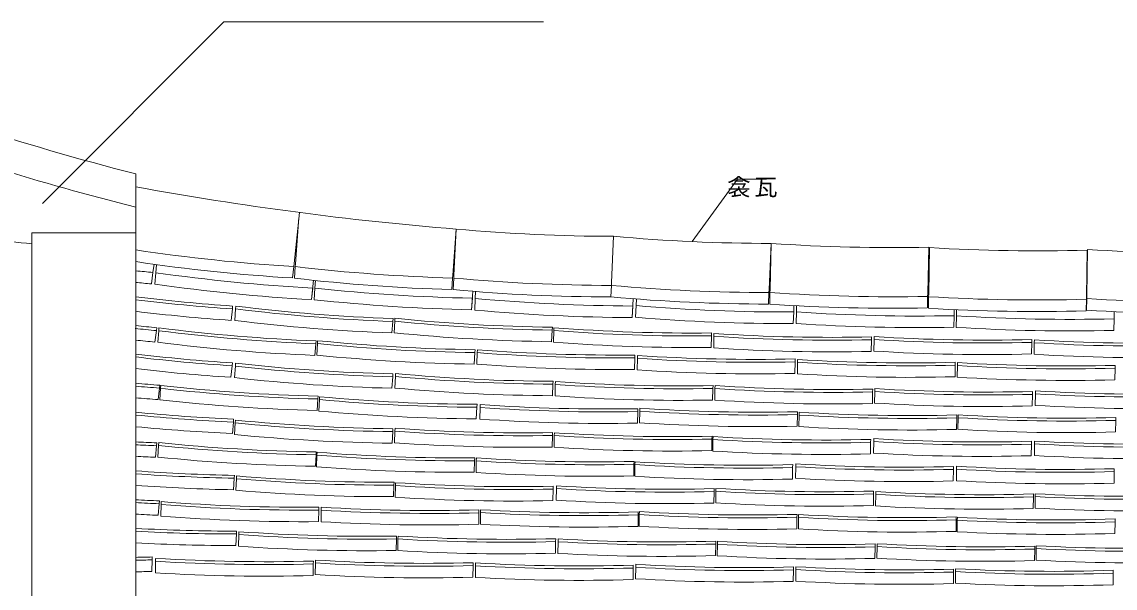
# Model space of a CAD drawing. Units: millimetres, scale not verified. Extents: x -4100 to 4100, y -2820 to 2820.
# Drawn here: x -1350 to 543, y 168 to 1148 of the extents above; entities that cross this region are included whole.
import ezdxf

# ---------------------------------------------------------------- set-up
doc = ezdxf.new("R2010")
doc.units = ezdxf.units.MM
doc.header["$LTSCALE"] = 10
doc.layers.add('0-0_0', color=7, linetype='Continuous', lineweight=18)
doc.layers.add('0-4_瓦', color=7, linetype='Continuous', lineweight=18)
doc.styles.add('ＭＳ ゴシック', font='')
doc.styles.get('ＭＳ ゴシック').set_extended_font_data('MS Gothic')

# ---------------------------------------------------------------- blocks, each defined once
blk = doc.blocks.new('ISO-NOSI')
at = {"layer": '0-0_0'}
for p, q in [((0, 25), (0, 20)), ((0, 20), (0, 0)), ((273, 25), (273, 20)), ((273, 0), (273, 20))]:
    blk.add_line(p, q, dxfattribs=at)
for centre in [(136.5, 3128.88), (136.5, 3123.88), (136.5, 3103.88)]:
    blk.add_arc(centre, 3106.88, 267.48191, 272.51809, dxfattribs=at)

msp = doc.modelspace()

# ---------------------------------------------------------------- linework, layer by layer
at = {"layer": '0-0_0'}
msp.add_line((-1332.55, -259.51), (-1332.55, 782.71), dxfattribs=at)
for points in [[(-1314.08, 833.59), (-1000.06, 1147.61), (-446.79, 1147.61)], [(-188.93, 767.46), (-110.76, 875.55), (-60.76, 875.55)]]:
    msp.add_lwpolyline(points, dxfattribs=at)
for centre, start_param, end_param in [((-1160.11, 1072.66), 4.4361511, 4.7746085), ((-1184.38, 1021.42), 4.5197149, 4.8024982)]:
    msp.add_ellipse(centre, major_axis=(869.33, -232.94), ratio=0.2, start_param=start_param, end_param=end_param, dxfattribs=at)
at = {"layer": '0-4_瓦'}
for p, q in [((-1152.55, 884.65), (-1152.55, -206.94)), ((-869.23, 817.76), (-878.43, 729.35)), ((-870.15, 808.92), (-875.93, 729.13)), ((-1332.55, 782.71), (-1152.55, 782.71)), ((-1152.55, 782.71), (-1152.55, 239.74)), ((-597.86, 789.2), (-603.64, 709.41)), ((-597.86, 789.2), (-601.55, 709.28)), ((-325.15, 776.6), (-328.85, 696.69)), ((-325.15, 776.6), (-328.76, 696.68)), ((-52.43, 764.3), (-56.04, 684.38)), ((-52.43, 764.3), (-54.39, 684.33)), ((220.49, 757.63), (218.53, 677.65)), ((221.6, 757.09), (220.3, 677.1)), ((494.57, 752.63), (493.26, 672.64)), ((495.22, 753.76), (493.91, 673.77)), ((-1120.73, 728.18), (-1122.61, 714.11)), ((-1116.33, 727.57), (-1117.7, 713.7)), ((-881.02, 704.48), (-878.95, 724.38)), ((-878.43, 729.35), (-878.95, 724.38)), ((-1125.26, 694.29), (-1122.61, 714.11)), ((-1117.7, 713.7), (-1119.66, 693.8)), ((-844.68, 700.51), (-847.97, 667.04)), ((-605.45, 684.47), (-604.01, 704.42)), ((-603.64, 709.41), (-604.01, 704.42)), ((-847.97, 667.04), (-846.01, 686.95)), ((-842.17, 686.95), (-843.45, 666.99)), ((-841.33, 700.16), (-842.17, 686.95)), ((-568.97, 681.45), (-571.01, 649.58)), ((-330, 671.71), (-329.08, 691.69)), ((-328.85, 696.69), (-329.08, 691.69)), ((-56.04, 684.38), (-56.26, 679.39)), ((-571.01, 649.58), (-569.73, 669.54)), ((-564.71, 669.05), (-565.66, 649.07)), ((-564.14, 681.07), (-564.71, 669.05)), ((-291.42, 668.52), (-292.97, 636.05)), ((-285.77, 668.09), (-286.22, 656.63)), ((-57.16, 659.41), (-56.26, 679.39)), ((217.92, 652.66), (218.41, 672.65)), ((218.53, 677.65), (218.41, 672.65)), ((492.85, 647.64), (493.18, 667.64)), ((493.26, 672.64), (493.18, 667.64)), ((-987.48, 631.15), (-985.24, 651.02)), ((-984.68, 655.99), (-985.24, 651.02)), ((-292.97, 636.05), (-292.02, 656.03)), ((-286.22, 656.63), (-287.03, 636.64)), ((-14.25, 625.71), (-13.44, 645.69)), ((-13, 656.74), (-13.44, 645.69)), ((-8.61, 645.73), (-9.08, 625.73)), ((-8.35, 656.49), (-8.61, 645.73)), ((264.56, 649.73), (264.32, 639.28)), ((268.5, 649.55), (268.3, 639.07)), ((541.49, 646.25), (541.25, 633.82)), ((263.84, 619.29), (264.32, 639.28)), ((268.3, 639.07), (267.92, 619.08)), ((540.87, 613.82), (541.25, 633.82)), ((-1119.15, 593.65), (-1116.39, 613.45)), ((-1115.7, 618.41), (-1116.39, 613.45)), ((-987.81, 532.72), (-985.64, 552.6)), ((-985.1, 557.57), (-985.64, 552.6)), ((-1113.64, 494.11), (-1111.26, 513.97)), ((-1110.67, 518.93), (-1111.26, 513.97)), ((-985.24, 435.35), (-983.49, 455.28)), ((-983.05, 460.26), (-983.49, 455.28)), ((-1115.95, 419.28), (-1116.37, 414.3)), ((-1118.04, 394.37), (-1116.37, 414.3)), ((-981.67, 363.06), (-981.98, 358.07)), ((-983.22, 338.1), (-981.98, 358.07)), ((-1113.73, 293.89), (-1111.94, 313.81)), ((-1111.49, 318.79), (-1111.94, 313.81)), ((-978.09, 266.56), (-978.31, 261.56)), ((-979.17, 241.58), (-978.31, 261.56)), ((-1124.51, 196.82), (-1124.17, 216.81)), ((-1124.09, 221.81), (-1124.17, 216.81))]:
    msp.add_line(p, q, dxfattribs=at)
for points in [[(-875.93, 729.13), (-876.29, 724.14), (-877.74, 704.19)], [(-601.55, 709.28), (-601.79, 704.29), (-602.71, 684.31)], [(-328.76, 696.68), (-328.98, 691.69), (-329.89, 671.71)], [(-54.39, 684.33), (-54.51, 679.33), (-55, 659.33)], [(220.3, 677.1), (220.22, 672.1), (219.89, 652.1)], [(493.91, 673.77), (493.83, 668.77), (493.5, 648.77)]]:
    msp.add_lwpolyline(points, dxfattribs=at)
for centre, radius, start, end in [((-163.16, 6221.77), 5449.94, 259.5404, 265.42503), ((-1263.42, 1740.7), 979.27, 257.30968, 265.95205), ((-318.33, 3883.47), 3106.88, 264.83801, 269.87419), ((-48.96, 3871.18), 3106.88, 264.8997, 269.93588), ((159.94, 3863.91), 3106.88, 266.08043, 271.11662), ((408.81, 3858.32), 3106.88, 266.54553, 271.58171), ((-693.45, 3825.71), 3106.88, 261.50238, 266.57716), ((682.42, 3854.99), 3106.88, 266.54553, 271.58171), ((-695.53, 3805.82), 3106.88, 261.54098, 266.57716), ((-515.89, 3810.04), 3106.88, 263.33863, 268.37481), ((-846.28, 3808.68), 3106.88, 264.34258, 264.89727), ((-677.68, 3789.26), 3106.88, 261.85801, 266.89419), ((-517.34, 3790.1), 3106.88, 263.33863, 268.37481), ((-322.25, 3798.56), 3106.88, 264.83801, 269.87419), ((-848.93, 3788.85), 3106.88, 264.39174, 264.89727), ((-679.64, 3769.36), 3106.88, 261.85801, 266.89419), ((-507.97, 3775.8), 3106.88, 263.8248, 268.86098), ((-323.18, 3778.58), 3106.88, 264.83801, 269.87419), ((-52.78, 3786.26), 3106.88, 264.8997, 269.93588), ((-774, 3750.71), 3106.88, 263.00012, 266.10143), ((-773.44, 3755.67), 3106.88, 262.99117, 266.10143), ((-509.25, 3755.84), 3106.88, 263.8248, 268.86098), ((-280.35, 3762.88), 3106.88, 264.74858, 269.78476), ((-53.69, 3766.28), 3106.88, 264.8997, 269.93588), ((157.86, 3778.94), 3106.88, 266.08043, 271.11662), ((407.42, 3773.33), 3106.88, 266.54553, 271.58171), ((681.04, 3770), 3106.88, 266.54553, 271.58171), ((-776.24, 3730.83), 3106.88, 263.04308, 266.10143), ((-281.3, 3742.9), 3106.88, 264.74858, 269.78476), ((-25.51, 3752.54), 3106.88, 265.18638, 270.22256), ((157.37, 3758.94), 3106.88, 266.08043, 271.11662), ((201.15, 3745.52), 3106.88, 266.12879, 271.16497), ((407.09, 3753.33), 3106.88, 266.54553, 271.58171), ((680.71, 3750), 3106.88, 266.54553, 271.58171), ((-26.31, 3732.56), 3106.88, 265.18638, 270.22256), ((200.68, 3725.52), 3106.88, 266.12879, 271.16497), ((464.51, 3739.75), 3106.88, 266.37924, 271.41542), ((-822.88, 3706.43), 3106.88, 263.89335, 264.57921), ((-822.19, 3711.39), 3106.88, 263.89607, 264.57921), ((464.12, 3719.75), 3106.88, 266.37924, 271.41542), ((-825.64, 3686.63), 3106.88, 263.9601, 264.57921), ((-785.27, 3658.01), 3106.88, 263.21088, 266.31225), ((-785.81, 3653.04), 3106.88, 263.22092, 266.31225), ((-787.97, 3633.16), 3106.88, 263.26107, 266.31225), ((-877.44, 3617.04), 3106.88, 264.91982, 265.69487), ((-878.03, 3612.07), 3106.88, 264.93082, 265.69487), ((-880.41, 3592.22), 3106.88, 264.97481, 265.69487), ((-846.77, 3564.14), 3106.88, 264.35167, 267.48589), ((-847.2, 3559.16), 3106.88, 264.35979, 267.48589), ((-848.96, 3539.24), 3106.88, 264.3923, 267.48589), ((-991.75, 3523.67), 3106.88, 267.03318, 267.70896), ((-992.17, 3518.69), 3106.88, 267.02988, 267.70896), ((-993.84, 3498.76), 3106.88, 267.07189, 267.70896), ((-926.37, 3469.44), 3106.88, 265.82512, 268.98003), ((-926.68, 3464.45), 3106.88, 265.83083, 268.98003), ((-927.91, 3444.49), 3106.88, 265.85365, 268.98003), ((-969.79, 3422.43), 3106.88, 266.62768, 267.38597), ((-970.24, 3417.45), 3106.88, 266.63594, 267.38597), ((-972.03, 3397.53), 3106.88, 266.66899, 267.38597), ((-980.95, 3373.43), 3106.88, 266.83371, 270.05263), ((-981.16, 3368.44), 3106.88, 266.83769, 270.05263), ((-982.02, 3348.45), 3106.88, 266.85358, 270.05263), ((-1207.84, 3327.56), 3106.88, 271.01962, 271.54467), ((-1207.92, 3322.56), 3106.88, 271.02118, 271.54467), ((-1208.26, 3302.56), 3106.88, 271.02745, 271.54467)]:
    msp.add_arc(centre, radius, start, end, dxfattribs=at)

# ---------------------------------------------------------------- block references
for p, rotation in [((-981.19, 631.06), 355.45009), ((-705.2, 609.82), 356.73991), ((-1114.39, 593.36), 355.22522), ((-429.4, 593.53), 358.07974), ((-151.97, 583.53), 358.74769), ((-839.07, 571.04), 356.73991), ((125.5, 578.04), 358.95862), ((402.75, 572.44), 359.0262), ((-561.94, 555.41), 358.07974), ((-284.51, 545.42), 358.74769), ((-981.36, 532.1), 356.14046), ((-7.04, 538.6), 358.95862), ((269.54, 533), 359.0262), ((-703.81, 514.1), 357.22472), ((-1110.88, 493.64), 356.14046), ((-426.64, 500.37), 358.51644), ((-150.11, 493.28), 358.74769), ((126.53, 488.11), 358.95862), ((-835.54, 474.17), 357.22472), ((404.76, 484.17), 359.0262), ((-556.89, 460.44), 358.51644), ((-280.37, 454.08), 358.74769), ((-981.22, 433.66), 356.87297), ((-4.46, 447.44), 358.95862), ((270.83, 442.76), 359.0262), ((-704.29, 419.51), 358.43431), ((-428.26, 411.78), 358.74769), ((-1114.02, 394.68), 356.63899), ((-153.51, 405.15), 358.95862), ((124.68, 401.63), 359.0262), ((403.18, 397.41), 359.10625), ((-839.42, 378.02), 357.98773), ((-563.3, 368.16), 358.74769), ((-288.55, 361.52), 358.95862), ((-10.36, 358), 359.0262), ((268.14, 353.79), 359.10625), ((-979.12, 337.16), 357.69924), ((-703.43, 325.31), 358.74769), ((-424.57, 320.04), 358.95862), ((-148.5, 315.49), 359.0262), ((128.36, 310.05), 359.10625), ((404.42, 306.27), 359.41337), ((-1109.16, 292.58), 357.98528), ((-831.75, 282.87), 359.03735), ((-555.89, 278.64), 359.19375), ((-281.02, 275.21), 359.0262), ((-5.29, 270.33), 359.10625), ((269.64, 265.42), 359.41337), ((-974.68, 240.57), 358.418), ((-698.87, 233.04), 359.03735), ((-421.56, 228.09), 359.19375), ((-145.96, 223.94), 359.0262), ((130.49, 219.78), 359.10625), ((406.14, 216.32), 359.41337), ((-1118.4, 194.41), 359.02658), ((-841.86, 191.51), 359.03735), ((-564.55, 186.56), 359.19375), ((-287.21, 184.15), 359.0262), ((-9.89, 179.99), 359.10625), ((266.63, 176.52), 359.41337)]:
    msp.add_blockref('ISO-NOSI', p, dxfattribs=dict(at, rotation=rotation))

# ---------------------------------------------------------------- texts
at = {"layer": '0-0_0', "insert": (-128.26, 843.96), "char_height": 29.33, "attachment_point": 7, "style": 'ＭＳ ゴシック'}
msp.add_mtext('\\T1.17;衾瓦', dxfattribs=at)

doc.saveas('drawing.dxf')
